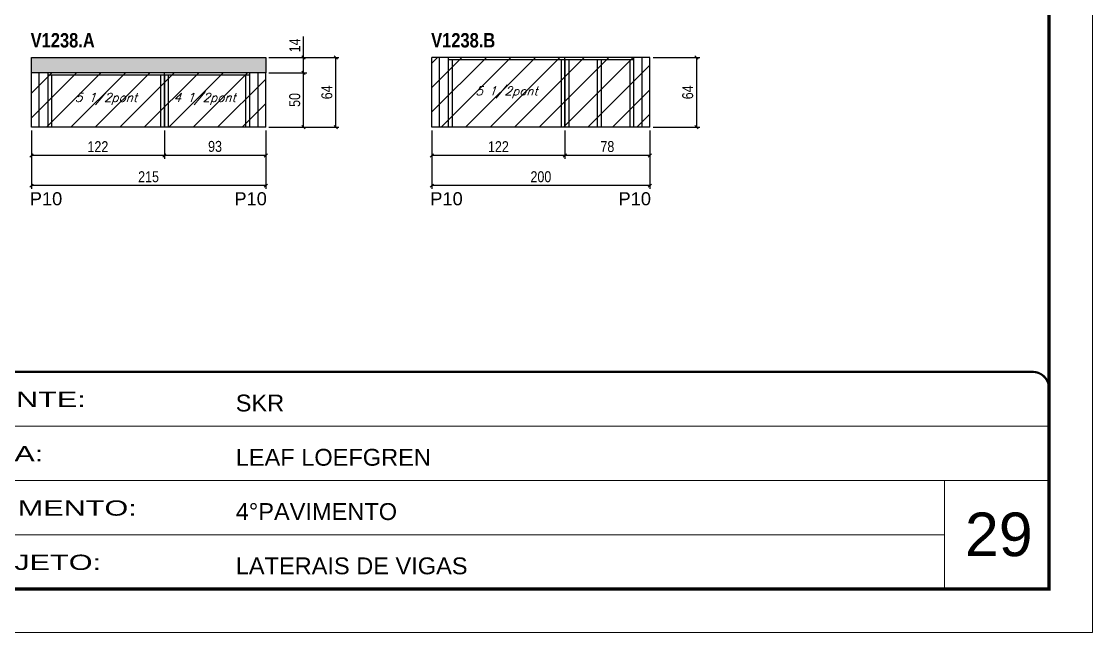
# Model space of a CAD drawing. Extents: x 3309 to 9563, y -2522 to 14608.
# Drawn here: x 3811 to 4794, y 5518 to 6079 of the extents above; entities that cross this region are included whole.
import ezdxf

# ---------------------------------------------------------------- set-up
doc = ezdxf.new("R2010")
doc.units = 0
doc.linetypes.add('CONTINUO', pattern=[0])
doc.linetypes.add('DASHED', pattern=[0.75, 0.5, -0.25])
for name, color, linetype in [('5', 5, 'Continuous'), ('COTA', 241, 'Continuous'), ('NOMENCLATURA', 7, 'Continuous'), ('Painéis', 200, 'Continuous'), ('SARR_2.2x7', 40, 'Continuous'), ('SARR_3.5x7', 81, 'Continuous'), ('texto', 7, 'Continuous')]:
    doc.layers.add(name, color=color, linetype=linetype)
for name, color, linetype, lineweight in [('CARIMBO', 255, 'Continuous', 9), ('Folhas', 255, 'Continuous', 9), ('Hachura', 251, 'Continuous', 9), ('SARRAFO DE PRESSAO', 251, 'DASHED', 9)]:
    doc.layers.add(name, color=color, linetype=linetype, lineweight=lineweight)
doc.styles.add('ARIAL', font='arial.ttf')
doc.styles.add('COTA TECNICA', font='techl___.ttf', dxfattribs={"height": 10})
doc.styles.add('Romans', font='romans.shx')
doc.styles.get("Standard").update_dxf_attribs({"font": 'arial.ttf'})
doc.styles.add('TECNICA', font='techb___.ttf', dxfattribs={"height": 10})
doc.styles.add('Tecnologia', font='')
doc.styles.get('Tecnologia').set_extended_font_data('Forgotten Futurist')
doc.dimstyles.new('PAINEL', dxfattribs={"dimtxt": 10, "dimasz": 3, "dimexe": 3, "dimexo": 3, "dimgap": 3, "dimtad": 1, "dimdec": 1, "dimzin": 12, "dimdsep": 46, "dimtxsty": 'COTA TECNICA', "dimblk1": 'OBLIQUE', "dimblk2": 'OBLIQUE', "dimsah": 1, "dimcen": 0.9, "dimclrd": 4, "dimclre": 4, "dimclrt": 240, "dimadec": 1, "dimazin": 3, "dimtfac": 1, "dimtdec": 1, "dimtmove": 0, "dimatfit": 3, "dimfxl": 1, "dimtolj": 1, "dimtzin": 12, "dimarcsym": 0})

# ---------------------------------------------------------------- blocks, each defined once
blk = doc.blocks.new('9999999999')
at = {"color": 30, "linetype": 'CONTINUO'}
for p, q in [((98564.56, 34379.64), (99583.98, 34379.64)), ((98564.56, 34329.83), (99487.98, 34329.83)), ((99583.98, 34329.83), (99487.98, 34329.83)), ((99487.98, 34329.83), (99487.98, 34230.21)), ((98564.56, 34280.02), (99487.98, 34280.02))]:
    blk.add_line(p, q, dxfattribs=at)
at = {"color": 30, "linetype": 'CONTINUO', "const_width": 2}
blk.add_lwpolyline([(99583.98, 34230.21), (99583.98, 34414.45, 0.414214), (99568.98, 34429.45), (98228.98, 34429.45, 0.414214), (98213.98, 34414.45), (98213.98, 34245.21, 0.414214), (98228.98, 34230.21), (99583.98, 34230.21)], format="xyb", dxfattribs=at)
at = {"layer": 'Folhas'}
blk.add_lwpolyline([(98138.98, 34190.21), (99623.98, 34190.21), (99623.98, 35240.21), (98138.98, 35240.21)], close=True, dxfattribs=at)
at = {"layer": 'Folhas', "color": 30, "const_width": 3}
blk.add_lwpolyline([(98213.98, 34230.21), (99583.98, 34230.21), (99583.98, 35200.21), (98213.98, 35200.21)], close=True, dxfattribs=at)
at = {"color": 7, "linetype": 'Continuous', "ltscale": 5, "style": 'ARIAL'}
for s, height, p in [('SKR', 15.483, (98837.68, 34393.13)), ('LEAF LOEFGREN', 15.4829, (98837.68, 34343.32)), ('4°PAVIMENTO', 15.4829, (98837.68, 34293.51)), ('LATERAIS DE VIGAS', 15.4829, (98837.68, 34243.7))]:
    blk.add_text(s, height=height, dxfattribs=at).set_placement(p)
at = {"layer": 'Folhas', "color": 7, "style": 'Tecnologia', "width": 1.5}
for s, p in [('CLIENTE:', (98573.65, 34397.17)), ('OBRA:', (98573.65, 34347.31)), ('PAVIMENTO:', (98573.65, 34297.5)), ('PROJETO:', (98573.65, 34247.69))]:
    blk.add_text(s, height=14, dxfattribs=at).set_placement(p)
blk = doc.blocks.new('_Oblique')
at = {"color": 0, "linetype": 'ByBlock', "lineweight": -2}
blk.add_line((-0.5, -0.5), (0.5, 0.5), dxfattribs=at)
blk = doc.blocks.new('*D699')
at = {"layer": 'COTA', "color": 4, "linetype": 'ByBlock', "lineweight": -2, "transparency": 16777216}
for p, q in [((3942.56, 5978.61), (3942.56, 5952.69)), ((4035.56, 5978.61), (4035.56, 5952.69)), ((4035.56, 5955.69), (3942.56, 5955.69))]:
    blk.add_line(p, q, dxfattribs=at)
at = {"layer": 'Defpoints', "color": 0, "linetype": 'ByBlock', "transparency": 16777216}
for p in [(3942.56, 5981.61), (4035.56, 5981.61), (3942.56, 5955.69)]:
    blk.add_point(p, dxfattribs=at)
at = {"layer": 'COTA', "color": 4, "linetype": 'ByBlock', "lineweight": -2, "transparency": 16777216, "xscale": 3, "yscale": 3, "zscale": 3, "rotation": 180}
blk.add_blockref('_Oblique', (3942.56, 5955.69), dxfattribs=at)
at = {"layer": 'COTA', "color": 4, "linetype": 'ByBlock', "lineweight": -2, "transparency": 16777216, "xscale": 3, "yscale": 3, "zscale": 3}
blk.add_blockref('_Oblique', (4035.56, 5955.69), dxfattribs=at)
at = {"layer": 'COTA', "color": 240, "linetype": 'ByBlock', "transparency": 16777216, "insert": (3989.06, 5963.94), "char_height": 10, "attachment_point": 5, "style": 'COTA TECNICA'}
blk.add_mtext('\\A1;93', dxfattribs=at)
blk = doc.blocks.new('*D700')
at = {"layer": 'COTA', "color": 4, "linetype": 'ByBlock', "lineweight": -2, "transparency": 16777216}
for p, q in [((3820.56, 5978.61), (3820.56, 5952.69)), ((3942.56, 5978.61), (3942.56, 5952.69)), ((3942.56, 5955.69), (3820.56, 5955.69))]:
    blk.add_line(p, q, dxfattribs=at)
at = {"layer": 'Defpoints', "color": 0, "linetype": 'ByBlock', "transparency": 16777216}
for p in [(3820.56, 5981.61), (3942.56, 5981.61), (3820.56, 5955.69)]:
    blk.add_point(p, dxfattribs=at)
at = {"layer": 'COTA', "color": 4, "linetype": 'ByBlock', "lineweight": -2, "transparency": 16777216, "xscale": 3, "yscale": 3, "zscale": 3, "rotation": 180}
blk.add_blockref('_Oblique', (3820.56, 5955.69), dxfattribs=at)
at = {"layer": 'COTA', "color": 4, "linetype": 'ByBlock', "lineweight": -2, "transparency": 16777216, "xscale": 3, "yscale": 3, "zscale": 3}
blk.add_blockref('_Oblique', (3942.56, 5955.69), dxfattribs=at)
at = {"layer": 'COTA', "color": 240, "linetype": 'ByBlock', "transparency": 16777216, "insert": (3881.56, 5963.75), "char_height": 10, "attachment_point": 5, "style": 'COTA TECNICA'}
blk.add_mtext('\\A1;122', dxfattribs=at)
blk = doc.blocks.new('*D704')
at = {"layer": 'COTA', "color": 4, "linetype": 'ByBlock', "lineweight": -2, "transparency": 16777216}
for p, q in [((3820.56, 5978.61), (3820.56, 5924.98)), ((4035.56, 5978.61), (4035.56, 5924.98)), ((4035.56, 5927.98), (3820.56, 5927.98))]:
    blk.add_line(p, q, dxfattribs=at)
at = {"layer": 'Defpoints', "color": 0, "linetype": 'ByBlock', "transparency": 16777216}
for p in [(3820.56, 5981.61), (4035.56, 5981.61), (3820.56, 5927.98)]:
    blk.add_point(p, dxfattribs=at)
at = {"layer": 'COTA', "color": 4, "linetype": 'ByBlock', "lineweight": -2, "transparency": 16777216, "xscale": 3, "yscale": 3, "zscale": 3, "rotation": 180}
blk.add_blockref('_Oblique', (3820.56, 5927.98), dxfattribs=at)
at = {"layer": 'COTA', "color": 4, "linetype": 'ByBlock', "lineweight": -2, "transparency": 16777216, "xscale": 3, "yscale": 3, "zscale": 3}
blk.add_blockref('_Oblique', (4035.56, 5927.98), dxfattribs=at)
at = {"layer": 'COTA', "color": 240, "linetype": 'ByBlock', "transparency": 16777216, "insert": (3928.06, 5936.09), "char_height": 10, "attachment_point": 5, "style": 'COTA TECNICA'}
blk.add_mtext('\\A1;215', dxfattribs=at)
blk = doc.blocks.new('*D705')
at = {"layer": 'COTA', "color": 4, "lineweight": -2, "transparency": 16777216}
for p, q in [((4038.56, 6031.61), (4073.32, 6031.61)), ((4070.32, 5981.61), (4070.32, 6031.61)), ((4038.56, 5981.61), (4073.32, 5981.61))]:
    blk.add_line(p, q, dxfattribs=at)
at = {"layer": 'Defpoints', "color": 0, "transparency": 16777216}
for p in [(4035.56, 6031.61), (4070.32, 6031.61), (4035.56, 5981.61)]:
    blk.add_point(p, dxfattribs=at)
at = {"layer": 'COTA', "color": 4, "lineweight": -2, "transparency": 16777216, "xscale": 3, "yscale": 3, "zscale": 3}
for p, rotation in [((4070.32, 6031.61), 90), ((4070.32, 5981.61), 270)]:
    blk.add_blockref('_Oblique', p, dxfattribs=dict(at, rotation=rotation))
at = {"layer": 'COTA', "color": 240, "transparency": 16777216, "insert": (4062.21, 6006.61), "char_height": 10, "attachment_point": 5, "rotation": 90, "style": 'COTA TECNICA'}
blk.add_mtext('\\A1;50', dxfattribs=at)
blk = doc.blocks.new('*D706')
at = {"layer": 'COTA', "color": 4, "lineweight": -2, "transparency": 16777216}
for p, q in [((4070.32, 6045.61), (4070.32, 6064.72)), ((4038.56, 6045.61), (4073.32, 6045.61)), ((4070.32, 6031.61), (4070.32, 6045.61)), ((4038.56, 6031.61), (4073.32, 6031.61))]:
    blk.add_line(p, q, dxfattribs=at)
at = {"layer": 'Defpoints', "color": 0, "transparency": 16777216}
for p in [(4035.56, 6045.61), (4070.32, 6045.61), (4035.56, 6031.61)]:
    blk.add_point(p, dxfattribs=at)
at = {"layer": 'COTA', "color": 4, "lineweight": -2, "transparency": 16777216, "xscale": 3, "yscale": 3, "zscale": 3}
for p, rotation in [((4070.32, 6045.61), 90), ((4070.32, 6031.61), 270)]:
    blk.add_blockref('_Oblique', p, dxfattribs=dict(at, rotation=rotation))
at = {"layer": 'COTA', "color": 240, "transparency": 16777216, "insert": (4062.24, 6056.67), "char_height": 10, "attachment_point": 5, "rotation": 90, "style": 'COTA TECNICA'}
blk.add_mtext('\\A1;14', dxfattribs=at)
blk = doc.blocks.new('*D707')
at = {"layer": 'COTA', "color": 4, "lineweight": -2, "transparency": 16777216}
for p, q in [((4038.56, 6045.61), (4102.81, 6045.61)), ((4099.81, 5981.61), (4099.81, 6045.61)), ((4038.56, 5981.61), (4102.81, 5981.61))]:
    blk.add_line(p, q, dxfattribs=at)
at = {"layer": 'Defpoints', "color": 0, "transparency": 16777216}
for p in [(4035.56, 6045.61), (4099.81, 6045.61), (4035.56, 5981.61)]:
    blk.add_point(p, dxfattribs=at)
at = {"layer": 'COTA', "color": 4, "lineweight": -2, "transparency": 16777216, "xscale": 3, "yscale": 3, "zscale": 3}
for p, rotation in [((4099.81, 6045.61), 90), ((4099.81, 5981.61), 270)]:
    blk.add_blockref('_Oblique', p, dxfattribs=dict(at, rotation=rotation))
at = {"layer": 'COTA', "color": 240, "transparency": 16777216, "insert": (4091.71, 6013.61), "char_height": 10, "attachment_point": 5, "rotation": 90, "style": 'COTA TECNICA'}
blk.add_mtext('\\A1;64', dxfattribs=at)
blk = doc.blocks.new('*D701')
at = {"layer": 'COTA', "color": 4, "linetype": 'ByBlock', "lineweight": -2, "transparency": 16777216}
for p, q in [((4310.09, 5978.61), (4310.09, 5952.69)), ((4388.09, 5978.61), (4388.09, 5952.69)), ((4388.09, 5955.69), (4310.09, 5955.69))]:
    blk.add_line(p, q, dxfattribs=at)
at = {"layer": 'Defpoints', "color": 0, "linetype": 'ByBlock', "transparency": 16777216}
for p in [(4310.09, 5981.61), (4388.09, 5981.61), (4310.09, 5955.69)]:
    blk.add_point(p, dxfattribs=at)
at = {"layer": 'COTA', "color": 4, "linetype": 'ByBlock', "lineweight": -2, "transparency": 16777216, "xscale": 3, "yscale": 3, "zscale": 3, "rotation": 180}
blk.add_blockref('_Oblique', (4310.09, 5955.69), dxfattribs=at)
at = {"layer": 'COTA', "color": 4, "linetype": 'ByBlock', "lineweight": -2, "transparency": 16777216, "xscale": 3, "yscale": 3, "zscale": 3}
blk.add_blockref('_Oblique', (4388.09, 5955.69), dxfattribs=at)
at = {"layer": 'COTA', "color": 240, "linetype": 'ByBlock', "transparency": 16777216, "insert": (4349.09, 5963.79), "char_height": 10, "attachment_point": 5, "style": 'COTA TECNICA'}
blk.add_mtext('\\A1;78', dxfattribs=at)
blk = doc.blocks.new('*D702')
at = {"layer": 'COTA', "color": 4, "linetype": 'ByBlock', "lineweight": -2, "transparency": 16777216}
for p, q in [((4188.09, 5978.61), (4188.09, 5952.69)), ((4310.09, 5978.61), (4310.09, 5952.69)), ((4310.09, 5955.69), (4188.09, 5955.69))]:
    blk.add_line(p, q, dxfattribs=at)
at = {"layer": 'Defpoints', "color": 0, "linetype": 'ByBlock', "transparency": 16777216}
for p in [(4188.09, 5981.61), (4310.09, 5981.61), (4188.09, 5955.69)]:
    blk.add_point(p, dxfattribs=at)
at = {"layer": 'COTA', "color": 4, "linetype": 'ByBlock', "lineweight": -2, "transparency": 16777216, "xscale": 3, "yscale": 3, "zscale": 3, "rotation": 180}
blk.add_blockref('_Oblique', (4188.09, 5955.69), dxfattribs=at)
at = {"layer": 'COTA', "color": 4, "linetype": 'ByBlock', "lineweight": -2, "transparency": 16777216, "xscale": 3, "yscale": 3, "zscale": 3}
blk.add_blockref('_Oblique', (4310.09, 5955.69), dxfattribs=at)
at = {"layer": 'COTA', "color": 240, "linetype": 'ByBlock', "transparency": 16777216, "insert": (4249.09, 5963.75), "char_height": 10, "attachment_point": 5, "style": 'COTA TECNICA'}
blk.add_mtext('\\A1;122', dxfattribs=at)
blk = doc.blocks.new('*D708')
at = {"layer": 'COTA', "color": 4, "linetype": 'ByBlock', "lineweight": -2, "transparency": 16777216}
for p, q in [((4188.09, 5978.61), (4188.09, 5924.98)), ((4388.09, 5978.61), (4388.09, 5924.98)), ((4388.09, 5927.98), (4188.09, 5927.98))]:
    blk.add_line(p, q, dxfattribs=at)
at = {"layer": 'Defpoints', "color": 0, "linetype": 'ByBlock', "transparency": 16777216}
for p in [(4188.09, 5981.61), (4388.09, 5981.61), (4188.09, 5927.98)]:
    blk.add_point(p, dxfattribs=at)
at = {"layer": 'COTA', "color": 4, "linetype": 'ByBlock', "lineweight": -2, "transparency": 16777216, "xscale": 3, "yscale": 3, "zscale": 3, "rotation": 180}
blk.add_blockref('_Oblique', (4188.09, 5927.98), dxfattribs=at)
at = {"layer": 'COTA', "color": 4, "linetype": 'ByBlock', "lineweight": -2, "transparency": 16777216, "xscale": 3, "yscale": 3, "zscale": 3}
blk.add_blockref('_Oblique', (4388.09, 5927.98), dxfattribs=at)
at = {"layer": 'COTA', "color": 240, "linetype": 'ByBlock', "transparency": 16777216, "insert": (4288.09, 5936.09), "char_height": 10, "attachment_point": 5, "style": 'COTA TECNICA'}
blk.add_mtext('\\A1;200', dxfattribs=at)
blk = doc.blocks.new('*D703')
at = {"layer": 'COTA', "color": 4, "lineweight": -2, "transparency": 16777216}
for p, q in [((4391.09, 6045.61), (4433.98, 6045.61)), ((4430.98, 6045.61), (4430.98, 5981.61)), ((4391.09, 5981.61), (4433.98, 5981.61))]:
    blk.add_line(p, q, dxfattribs=at)
at = {"layer": 'Defpoints', "color": 0, "transparency": 16777216}
for p in [(4388.09, 6045.61), (4388.09, 5981.61), (4430.98, 5981.61)]:
    blk.add_point(p, dxfattribs=at)
at = {"layer": 'COTA', "color": 4, "lineweight": -2, "transparency": 16777216, "xscale": 3, "yscale": 3, "zscale": 3}
for p, rotation in [((4430.98, 6045.61), 90), ((4430.98, 5981.61), 270)]:
    blk.add_blockref('_Oblique', p, dxfattribs=dict(at, rotation=rotation))
at = {"layer": 'COTA', "color": 240, "transparency": 16777216, "insert": (4422.88, 6013.61), "char_height": 10, "attachment_point": 5, "rotation": 90, "style": 'COTA TECNICA'}
blk.add_mtext('\\A1;64', dxfattribs=at)

msp = doc.modelspace()

# ---------------------------------------------------------------- hatches: boundary and pattern name
at = {"layer": 'COTA'}
h = msp.add_hatch(dxfattribs=at)
h.set_pattern_fill('AR-CONC', color=256, scale=0.03)
h.set_pattern_definition([(50, (-1267.279, -2452.0465), (5.46554, -0.4781726), [0.5715, -6.2865]), (355, (-1267.279, -2452.0465), (-1.0573026, 5.7317054), [0.4572, -5.0292175]), (100.451445, (-1266.8237, -2452.0864), (4.4082374, 5.2535326), [0.4857003, -5.3427073]), (46.1842, (-1267.279, -2450.5225), (8.132371, -1.26127), [0.85725, -9.42975]), (96.63556, (-1266.6014, -2450.628), (7.122124, 7.422784), [0.728551, -8.014068]), (351.18415, (-1267.279, -2450.5225), (7.122124, 7.422784), [0.685799, -7.543792]), (21, (-1266.517, -2450.9035), (4.5484317, -3.067956), [0.5715, -6.2865]), (326, (-1266.517, -2450.9035), (1.854061, 5.525639), [0.4572, -5.0292]), (71.451445, (-1266.138, -2451.159), (6.4024926, 2.457683), [0.4857003, -5.342698]), (37.5, (-1267.2791, -2452.0465), (0.0926581, 2.53665117), [0, -4.96824, 0, -5.1054, 0, -5.04825]), (7.5, (-1267.279, -2452.0465), (2.0045899, 3.00541724), [0, -2.91084, 0, -4.85394, 0, -1.92405]), (327.5, (-1268.9784, -2452.0465), (4.06771786, -0.1718623), [0, -1.905, 0, -5.9436, 0, -7.8867]), (317.5, (-1269.7404, -2452.0465), (4.4438754, 0.7627947), [0, -2.4765, 0, -3.94716, 0, -5.6007])])
h.paths.add_polyline_path([(3820.56, 6045.61), (3820.56, 6031.61), (4035.56, 6031.61), (4035.56, 6045.61)])
at = {"layer": 'Hachura', "linetype": 'ByBlock'}
h = msp.add_hatch(dxfattribs=at)
h.set_pattern_fill('ANSI31', color=256, scale=5)
h.set_pattern_definition([(45, (-2825.264, -5777.298), (-11.22532, 11.22532), [])])
h.paths.add_polyline_path([(4310.09, 6045.61), (4188.09, 6045.61), (4188.09, 5981.61), (4310.09, 5981.61)])
h.paths.add_polyline_path([(4310.09, 6045.61), (4310.09, 5981.61), (4388.09, 5981.61), (4388.09, 6045.61)])
h = msp.add_hatch(dxfattribs=at)
h.set_pattern_fill('ANSI31', color=256, scale=5)
h.set_pattern_definition([(45, (6.956, -1123.526), (-11.22532, 11.22532), [])])
h.paths.add_polyline_path([(3942.56, 6031.61), (3820.56, 6031.61), (3820.56, 5981.61), (3942.56, 5981.61)])
h.paths.add_polyline_path([(3942.56, 6031.61), (3942.56, 5981.61), (4035.56, 5981.61), (4035.56, 6031.61)])

# ---------------------------------------------------------------- linework, layer by layer
at = {"layer": 'COTA'}
for p, q in [((3820.56, 6031.61, 0), (3820.56, 6045.61, 0)), ((3820.56, 6045.61, 0), (4035.56, 6045.61, 0)), ((4035.56, 6045.61, 0), (4035.56, 6031.61, 0))]:
    msp.add_line(p, q, dxfattribs=at)
at = {"layer": 'Painéis', "linetype": 'ByBlock'}
for p, q in [((4388.09, 6045.61, 0), (4188.09, 6045.61, 0)), ((4188.09, 5981.61, 0), (4188.09, 6045.61, 0)), ((4310.09, 5981.61, 0), (4310.09, 6045.61, 0)), ((4388.09, 5981.61, 0), (4388.09, 6045.61, 0)), ((4035.56, 6031.61, 0), (3820.56, 6031.61, 0)), ((3820.56, 5981.61, 0), (3820.56, 6031.61, 0)), ((3942.56, 5981.61, 0), (3942.56, 6031.61, 0)), ((4035.56, 5981.61, 0), (4035.56, 6031.61, 0)), ((4035.56, 5981.61, 0), (3820.56, 5981.61, 0)), ((4388.09, 5981.61, 0), (4188.09, 5981.61, 0))]:
    msp.add_line(p, q, dxfattribs=at)
at = {"layer": 'SARR_2.2x7', "linetype": 'Continuous'}
for p, q in [((4195.09, 5981.61, 0), (4195.09, 6045.61, 0)), ((4381.09, 5981.61, 0), (4381.09, 6045.61, 0)), ((4310.09, 6043.41, 0), (4203.09, 6043.41, 0)), ((4373.09, 6043.41, 0), (4310.09, 6043.41, 0)), ((3827.56, 5981.61, 0), (3827.56, 6031.61, 0)), ((3942.56, 6029.41, 0), (3835.56, 6029.41, 0)), ((4020.56, 6029.41, 0), (3942.56, 6029.41, 0)), ((4028.56, 5981.61, 0), (4028.56, 6031.61, 0))]:
    msp.add_line(p, q, dxfattribs=at)
at = {"layer": 'SARR_3.5x7'}
for p, q in [((4203.09, 6045.61, 0), (4203.09, 5981.61, 0)), ((4373.09, 6045.61, 0), (4373.09, 5981.61, 0)), ((4206.59, 6043.41, 0), (4206.59, 5981.61, 0)), ((4306.59, 6043.41, 0), (4306.59, 5981.61, 0)), ((4310.09, 6043.41, 0), (4310.09, 5981.61, 0)), ((4313.59, 6043.41, 0), (4313.59, 5981.61, 0)), ((4339.85, 6043.41, 0), (4339.85, 5981.61, 0)), ((4343.35, 6043.41, 0), (4343.35, 5981.61, 0)), ((4369.59, 6043.41, 0), (4369.59, 5981.61, 0)), ((3835.56, 6031.61, 0), (3835.56, 5981.61, 0)), ((3839.06, 6029.41, 0), (3839.06, 5981.61, 0)), ((3939.06, 6029.41, 0), (3939.06, 5981.61, 0)), ((3942.56, 6029.41, 0), (3942.56, 5981.61, 0)), ((3946.06, 6029.41, 0), (3946.06, 5981.61, 0)), ((4017.06, 6029.41, 0), (4017.06, 5981.61, 0)), ((4020.56, 6031.61, 0), (4020.56, 5981.61, 0))]:
    msp.add_line(p, q, dxfattribs=at)

# ---------------------------------------------------------------- block references
at = {"layer": 'SARRAFO DE PRESSAO', "color": 6, "linetype": 'ByBlock'}
msp.add_blockref('9999999999', (-94829.61, -28672.37), dxfattribs=at)

# ---------------------------------------------------------------- texts
at = {"layer": '5', "linetype": 'Continuous'}
for rotation, p in [(359.99996, (3819.03, 5909.97, 0)), (0.00004, (4006.78, 5909.97, 0)), (359.99996, (4186.56, 5909.97, 0)), (0.00004, (4359.3, 5909.97, 0))]:
    msp.add_text('P10', height=12, rotation=rotation, dxfattribs=at).set_placement(p)
at = {"layer": 'CARIMBO', "style": 'ARIAL'}
msp.add_text('29', height=40, dxfattribs=at).set_placement((4677.23, 5587.98))
at = {"layer": 'NOMENCLATURA', "style": 'TECNICA'}
for s, p in [('V1238.A', (3819.85, 6054.79, 0)), ('V1238.B', (4187.37, 6054.79, 0))]:
    msp.add_text(s, height=13.2, dxfattribs=at).set_placement(p)
at = {"layer": 'texto', "color": 2, "char_height": 8, "attachment_point": 5, "style": 'Romans'}
for s, insert in [('{\\Q19;\\C256;5 1/2pont}', (4256.59, 6013.61, 0)), ('{\\Q19;\\C256;5 1/2pont}', (3889.06, 6007.61, 0)), ('{\\Q19;\\C256;4 1/2pont}', (3979.56, 6007.61, 0))]:
    msp.add_mtext(s, dxfattribs=dict(at, insert=insert))

# ---------------------------------------------------------------- dimensions: what is measured, and where the dimension line sits
at = {"layer": 'COTA'}
for base, p1, p2, picture, middle in [((4070.32, 6045.61, 0), (4035.56, 6031.61, 0), (4035.56, 6045.61, 0), '*D706', (4062.24, 6056.67, 0)), ((4099.81, 6045.61, 0), (4035.56, 5981.61, 0), (4035.56, 6045.61, 0), '*D707', (4091.71, 6013.61, 0)), ((4430.98, 5981.61, 0), (4388.09, 6045.61, 0), (4388.09, 5981.61, 0), '*D703', (4422.88, 6013.61, 0)), ((4070.32, 6031.61, 0), (4035.56, 5981.61, 0), (4035.56, 6031.61, 0), '*D705', (4062.21, 6006.61, 0))]:
    dim = msp.add_linear_dim(base=base, p1=p1, p2=p2, angle=90, dimstyle='PAINEL', dxfattribs=at)
    dim.commit()
    dim.dimension.update_dxf_attribs({"geometry": picture, "text_midpoint": middle})
at = {"layer": 'COTA', "linetype": 'ByBlock'}
for base, p1, p2, picture, middle in [((3820.56, 5955.69, 0), (3942.56, 5981.61, 0), (3820.56, 5981.61, 0), '*D700', (3881.56, 5963.75, 0)), ((4188.09, 5955.69, 0), (4310.09, 5981.61, 0), (4188.09, 5981.61, 0), '*D702', (4249.09, 5963.75, 0))]:
    dim = msp.add_linear_dim(base=base, p1=p1, p2=p2, angle=180, dimstyle='PAINEL', override={"dimtmove": 1}, dxfattribs=at)
    dim.commit()
    dim.dimension.update_dxf_attribs({"geometry": picture, "text_midpoint": middle})
for base, p1, p2, picture, middle in [((3820.56, 5927.98, 0), (4035.56, 5981.61, 0), (3820.56, 5981.61, 0), '*D704', (3928.06, 5936.09, 0)), ((3942.56, 5955.69, 0), (4035.56, 5981.61, 0), (3942.56, 5981.61, 0), '*D699', (3989.06, 5963.94, 0)), ((4188.09, 5927.98, 0), (4388.09, 5981.61, 0), (4188.09, 5981.61, 0), '*D708', (4288.09, 5936.09, 0)), ((4310.09, 5955.69, 0), (4388.09, 5981.61, 0), (4310.09, 5981.61, 0), '*D701', (4349.09, 5963.79, 0))]:
    dim = msp.add_linear_dim(base=base, p1=p1, p2=p2, angle=180, dimstyle='PAINEL', dxfattribs=at)
    dim.commit()
    dim.dimension.update_dxf_attribs({"geometry": picture, "text_midpoint": middle})

doc.saveas('drawing.dxf')
